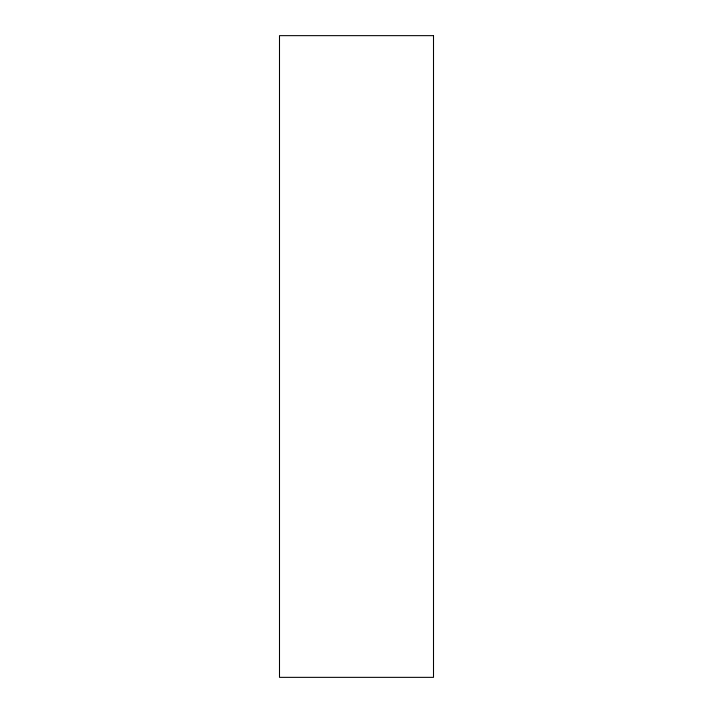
<?xml version="1.0" encoding="UTF-8"?>
<svg xmlns="http://www.w3.org/2000/svg" width="713" height="713" viewBox="0 0 713 713"><rect width="100%" height="100%" fill="white"/><g stroke="black" fill="none" stroke-linecap="round" stroke-linejoin="round"><path stroke-width="1.07" d="M433.504 35.65L279.496 35.65L279.496 677.35L433.504 677.35L433.504 35.65"/></g></svg>
